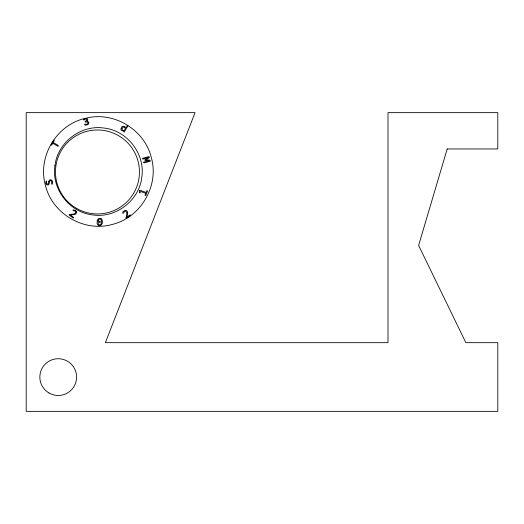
<?xml version="1.0" encoding="UTF-8"?>
<svg xmlns="http://www.w3.org/2000/svg" width="524" height="524" viewBox="0 0 524 524"><rect width="100%" height="100%" fill="white"/><g stroke="black" fill="none" stroke-linecap="round" stroke-linejoin="round"><path stroke-width="0.79" d="M85.039 118.431C56.173 124.882 37.178 157.298 45.503 185.653C52.42 214.087 84.462 232.591 112.542 224.364C140.976 217.447 159.479 185.404 151.253 157.318C144.454 129.526 113.564 110.957 85.857 118.254M121.116 128.616C119.898 131.282 124.345 130.568 123.69 131.76L124.299 132.12L127.941 125.681L127.208 125.249C126.467 130.954 122.76 122.347 121.116 128.616M127.705 212.705L126.906 216.969L130.142 214.827L130.594 215.502L126.133 218.344L125.819 217.879C127.849 215.39 126.592 207.38 123.343 213.222L122.57 213.072C122.708 210.039 127.751 209.273 127.705 212.705M88.851 122.577L88.143 124.502L85.72 125.151L84.515 124.732L84.79 124.077L86.814 124.358L87.816 123.736L88.019 122.767L87.187 121.954L85.366 122.105L85.196 121.463L86.958 120.219L86.401 119.046L85.386 119.02L83.997 120.094L83.421 119.688L85.235 118.339L86.86 118.372L87.777 119.42L87.659 120.461L86.84 121.358L88.117 121.633L88.851 122.577M121.987 128.766L122.157 130.018L123.35 130.653L124.221 130.515L125.465 128.321L124.018 126.932L122.78 127.398L121.987 128.766M76.74 212.043L75.705 214.139L70.576 215.135L73.622 217.44L73.085 218.076L68.998 214.86L69.365 214.421C71.421 214.047 75.345 214.86 75.849 212.069L75.155 211.021L73.183 210.622L73.111 209.855L75.744 210.497L76.74 212.043M54.948 165.774C51.345 188.909 69.378 212.41 92.663 214.919C115.797 218.515 139.299 200.482 141.808 177.204C145.403 154.069 127.371 130.568 104.093 128.059C80.958 124.463 57.457 142.489 54.948 165.774M139.613 190.828L139.45 192.714L140.032 192.93L140.622 191.457L145.79 193.356L145.01 195.282L145.757 195.563L147.598 190.959L146.858 190.684L146.144 192.472L139.875 190.173L139.613 190.828M48.712 181.697L48.215 183.957L47.009 184.042L46.498 183.184L46.682 181.383L46.027 181.081L45.765 183.348L46.675 184.782L48.077 185.064L48.968 184.435L49.701 181.238L50.389 180.597L51.241 180.787L51.817 181.769L51.516 183.931L52.236 184.284C53.035 182.752 52.701 180.276 50.835 179.725L49.466 180.04L48.712 181.697M98.126 220.538L98.27 224.174L98.807 224.776L100.281 224.842C101.813 223.532 102.042 220.604 100.634 219.137L99.154 219.071L98.126 220.538M97.294 220.218L97.097 223.44L97.556 224.672L98.368 225.464L100.628 225.562C102.835 224.108 103.149 220.139 101.067 218.456L98.8 218.357L97.294 220.218M447.195 148.954L418.617 245.429L465.862 342.676L497.8 342.676L497.8 411.36L26.2 411.36L26.2 112.64L195.066 112.64L105.383 342.676L387.996 342.676L387.996 112.64L497.8 112.64L497.8 148.954L447.195 148.954M99.233 221.285L99.167 222.386L100.208 222.431L100.274 221.325L99.233 221.285M53.677 140.17L51.038 144.834L51.666 145.207L52.767 143.255L58.013 146.347L58.439 145.587L53.199 142.495L54.3 140.537L53.677 140.17M147.146 158.222L144.827 159.846L144.991 160.455L149.196 160.776L143.589 162.132L143.805 162.938L150.329 161.189L150.054 160.154L145.875 159.925L149.366 157.606L149.091 156.571L142.567 158.32L142.777 159.113L148.312 157.475L147.146 158.222M76.465 208.329A41.999 41.999 0 0 0 139.456 171.964A41.999 41.999 0 0 0 76.465 135.592A41.999 41.999 0 0 0 76.465 208.329M49.033 393.007A18.373 18.373 0 0 0 76.596 377.09A18.373 18.373 0 0 0 49.033 361.18A18.373 18.373 0 0 0 49.033 393.007"/></g></svg>
